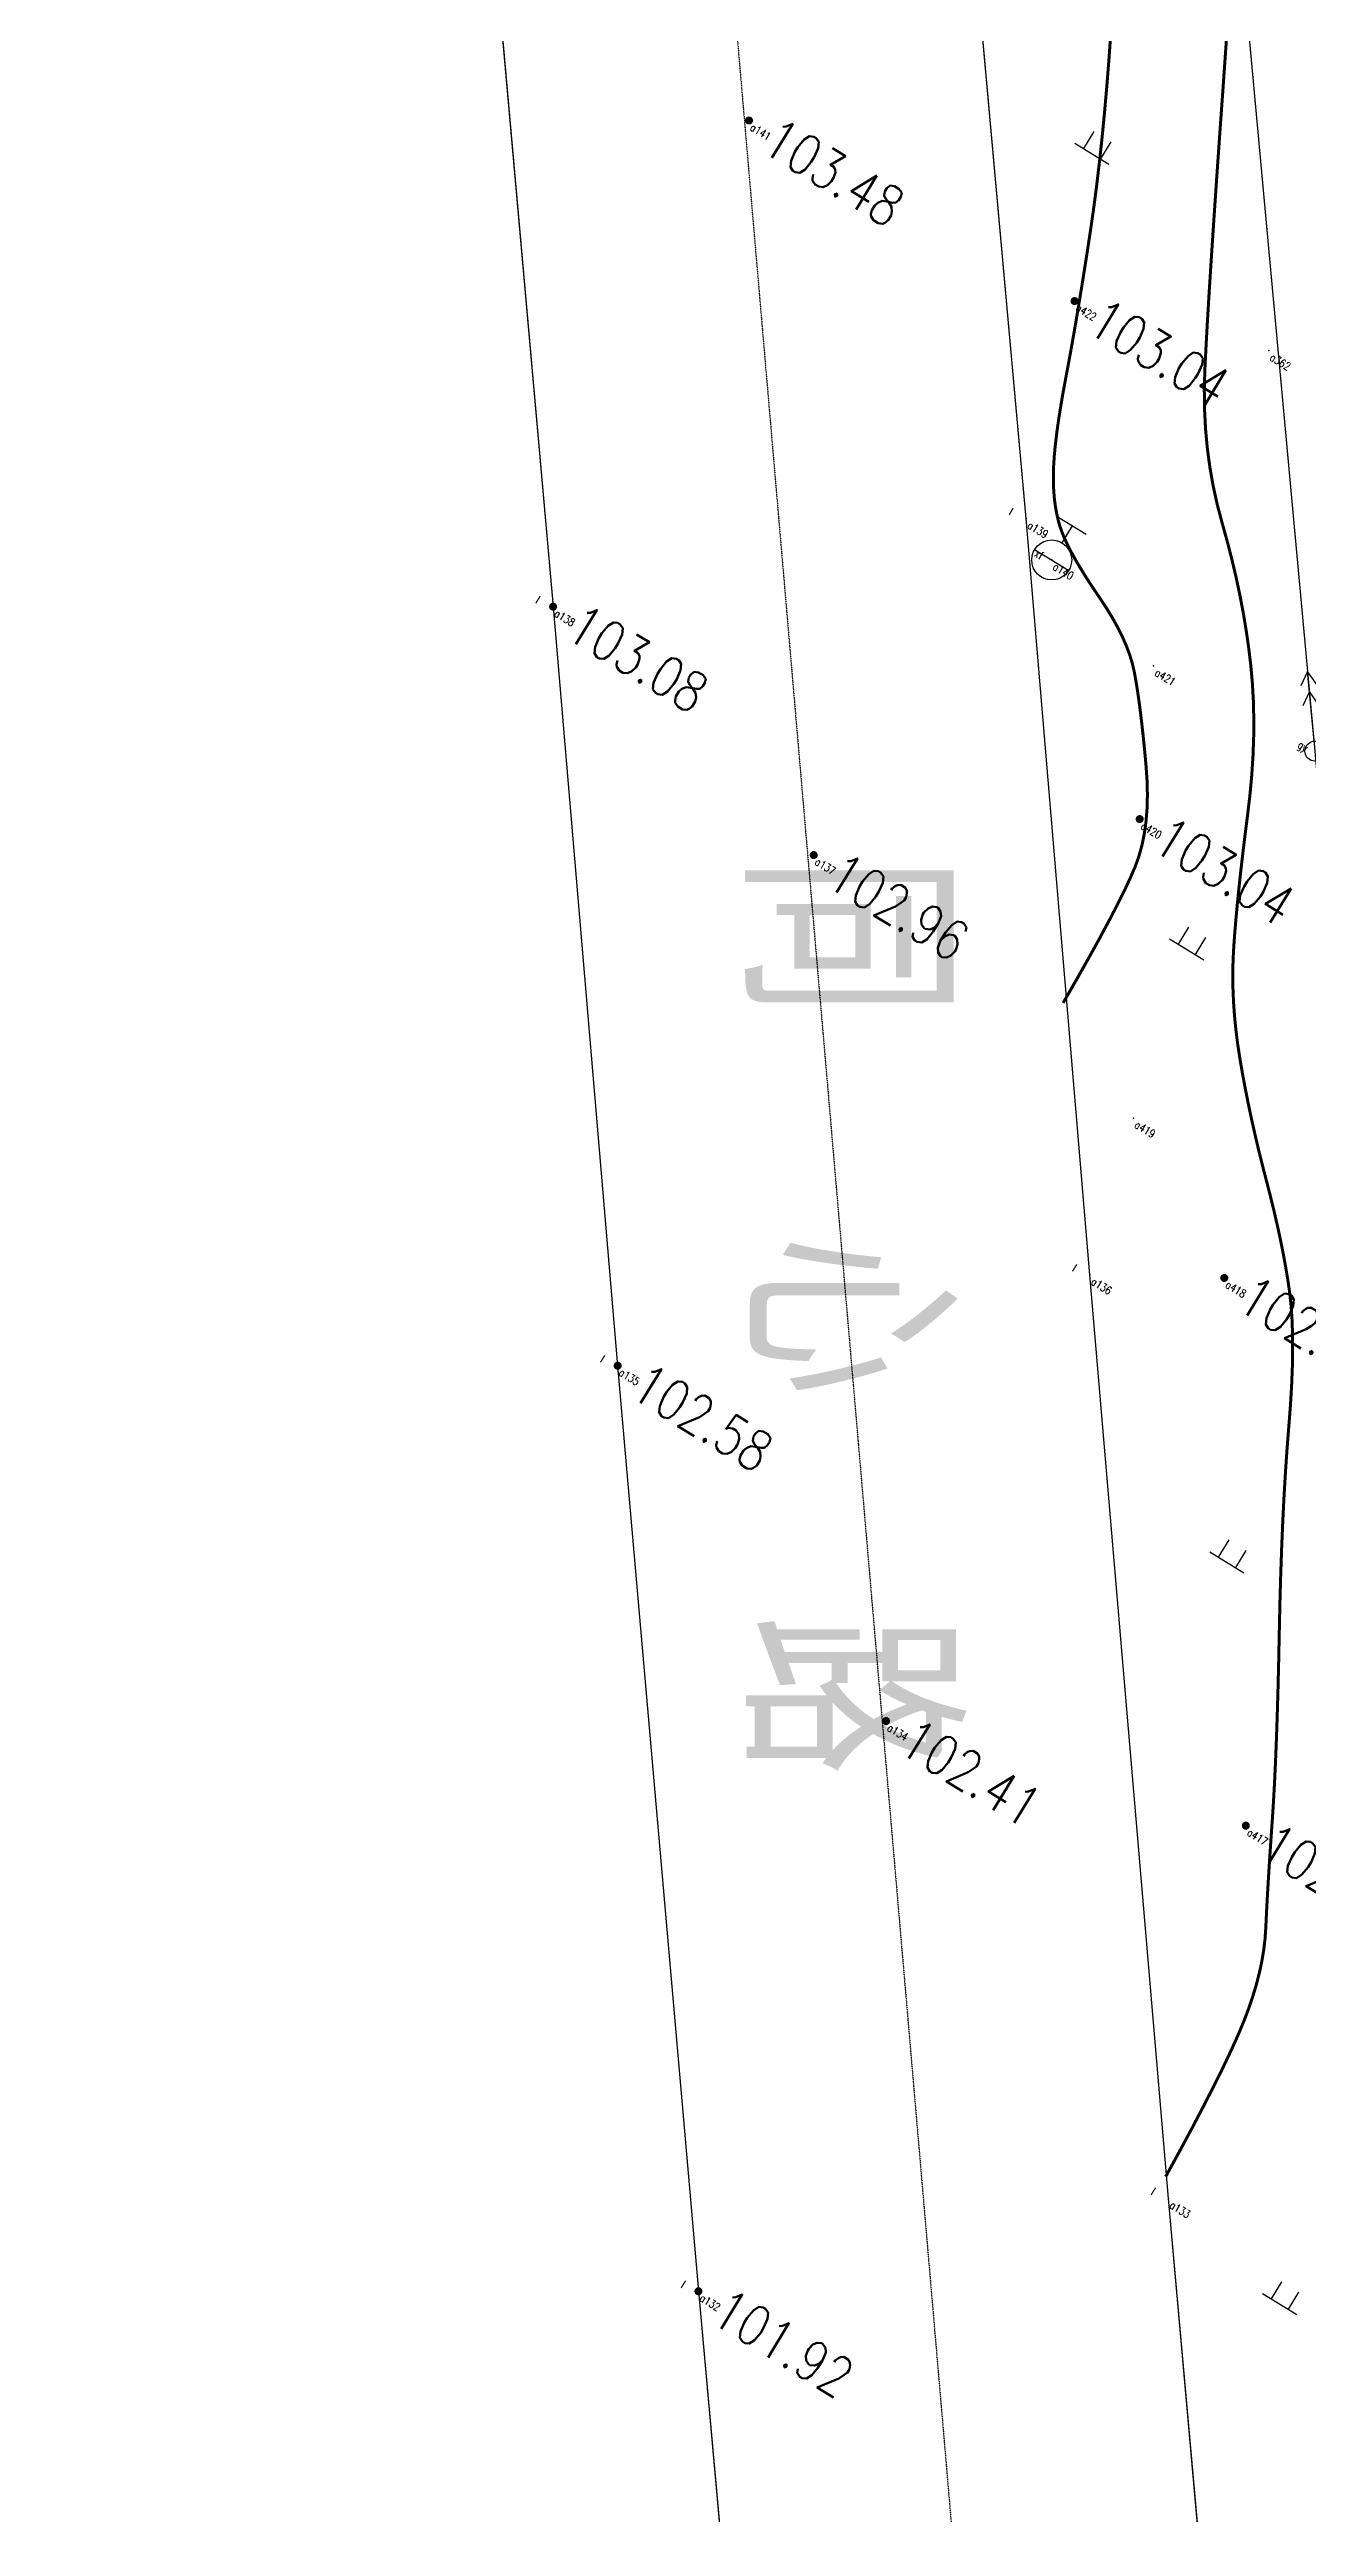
# Model space of a CAD drawing. Header units: millimetres. Extents: x -330863 to 383137, y -246038 to 314990.
# Drawn here: x -157489 to -126028, y -27439 to 34169 of the extents above; entities that cross this region are included whole.
import ezdxf
from ezdxf.enums import TextEntityAlignment as Align

# ---------------------------------------------------------------- set-up
doc = ezdxf.new("R2010")
doc.units = ezdxf.units.MM
doc.linetypes.add('CENTER', pattern=[5.08, 3.175, -0.635, 0.635, -0.635])
for name, color, linetype in [('-总图道路', 7, 'Continuous'), ('-文字', 7, 'Continuous'), ('GCD', 8, 'Continuous'), ('MAP', 251, 'Continuous')]:
    doc.layers.add(name, color=color, linetype=linetype)
doc.styles.add('_HZTXT', font='simplex.shx', dxfattribs={"width": 0.8, "bigfont": 'hztxt.shx'})
doc.styles.add('hz', font='simplex', dxfattribs={"width": 0.7, "bigfont": 'hztxt'})
doc.styles.add('等线体', font='simplex.shx', dxfattribs={"width": 0.6, "bigfont": 'hztxt.shx'})

# ---------------------------------------------------------------- blocks, each defined once
blk = doc.blocks.new('gc013a')
at = {"linetype": 'Continuous'}
blk.add_line((0.5, 0), (4, 0), dxfattribs=at)
at = {"linetype": 'Continuous', "flags": 128}
for points in [[(2.31, -0.4), (3, 0), (2.31, 0.4)], [(3.31, -0.4), (4, 0), (3.31, 0.4)]]:
    blk.add_lwpolyline(points, dxfattribs=at)
blk = doc.blocks.new('gc170')
at = {"linetype": 'Continuous'}
blk.add_circle((0, 0), 0.5, dxfattribs=at)
blk = doc.blocks.new('gc133')
for p, q in [((-0.8, 2), (0.8, 2)), ((0, 1), (0, 2)), ((-1, 0), (1, 0))]:
    blk.add_line(p, q)
blk.add_circle((0, 0), 1)
blk = doc.blocks.new('gc119')
for p, q in [((-1, 0), (1, 0)), ((-0.5, 1), (-0.5, 0)), ((0.5, 1), (0.5, 0))]:
    blk.add_line(p, q)
blk = doc.blocks.new('GC200')
at = {"linetype": 'Continuous', "const_width": 0.2, "flags": 128}
blk.add_lwpolyline([(-0.1, 0, 1), (0.1, 0, 1)], format="xyb", close=True, dxfattribs=at)

msp = doc.modelspace()

# ---------------------------------------------------------------- linework, layer by layer
at = {"layer": '-总图道路', "linetype": 'CENTER', "ltscale": 0.0001}
msp.add_line((-152680.574, 178374.712, 10100), (-120771.049, -192240.097, 10100), dxfattribs=at)
at = {"layer": '-总图道路', "linetype": 'Continuous'}
for p, q in [((-133064.328, 22441.011, 10100), (-134973.637, 43560.03, 10100)), ((-146751.737, 41128.967, 10100), (-144894.391, 20235.268, 10100)), ((-131475.928, 3532.035, 10100), (-133064.328, 22441.011, 10100)), ((-144894.391, 20235.268, 10100), (-143279.844, 1259.851, 10100)), ((-129511.213, -19554.661, 10100), (-131475.928, 3532.035, 10100)), ((-143279.844, 1259.851, 10100), (-141260.191, -21876.913, 10100)), ((-127393.635, -43216.958, 10100), (-129511.213, -19554.661, 10100)), ((-141260.191, -21876.913, 10100), (-139157.054, -45149.245, 10100))]:
    msp.add_line(p, q, dxfattribs=at)
at = {"layer": 'MAP', "linetype": 'Continuous', "flags": 128}
for points, elevation in [([(-144670.188, 223431.683), (-141454.573, 189104.39), (-136328.382, 130518.125), (-131067.863, 73267.347), (-125847.921, 16624.242), (-120873.527, -39732.432), (-116061.563, -92846.847), (-111078.294, -148261.436)], 10100), ([(-174457.789, 200651.91), (-171720.729, 199920.613), (-167505.873, 198356.858), (-165003.157, 196530.754), (-163326.025, 194578.255), (-161663.469, 192044.828), (-160106.446, 188661.355), (-159521.617, 186935.803), (-159105.168, 182926.991), (-158663.23, 177692.366), (-157257.898, 161681.797), (-155796.653, 144621.444), (-154195.609, 126026.036), (-152218.587, 103947.338), (-150579.119, 84771.375), (-148670.302, 63354.798), (-146751.737, 41128.967), (-144894.391, 20235.268), (-143279.844, 1259.851), (-141260.191, -21876.913), (-139157.054, -45149.245)], 114893), ([(-127393.635, -43216.958), (-129511.213, -19554.661), (-131475.928, 3532.035), (-133064.328, 22441.011), (-134973.637, 43560.03), (-136948.107, 66424.031), (-138970.472, 87314.437), (-140493.027, 106409.409), (-142465.784, 128673.124), (-143999.836, 145367.635), (-145571.278, 164030.516)], 109967)]:
    msp.add_lwpolyline(points, dxfattribs=dict(at, elevation=elevation))
at = {"layer": 'MAP', "linetype": 'Continuous', "elevation": 10100}
msp.add_lwpolyline([(-130884.331, 71275.786), (-126031.453, 18615.803)], dxfattribs=at)
at = {"layer": 'MAP', "linetype": 'Continuous', "const_width": 75, "flags": 128}
for points in [[(-132142.801, 10330.334), (-131813.056, 10903.289), (-131513.447, 11433.571), (-131243.973, 11921.18), (-131004.635, 12366.116), (-130795.433, 12768.379), (-130616.366, 13127.97), (-130467.436, 13444.887), (-130348.641, 13719.132), (-130253.519, 13980.027), (-130175.606, 14256.897), (-130114.902, 14549.74), (-130071.409, 14858.557), (-130045.124, 15183.348), (-130036.049, 15524.112), (-130044.183, 15880.851), (-130069.527, 16253.564), (-130103.816, 16623.34), (-130138.786, 16971.269), (-130174.436, 17297.352), (-130210.767, 17601.588), (-130247.779, 17883.976), (-130285.472, 18144.518), (-130323.846, 18383.213), (-130362.9, 18600.061), (-130411.003, 18809.398), (-130476.525, 19025.559), (-130559.464, 19248.543), (-130659.821, 19478.351), (-130777.595, 19714.984), (-130912.788, 19958.44), (-131065.398, 20208.72), (-131235.426, 20465.824), (-131406.495, 20719.395), (-131562.227, 20959.078), (-131702.622, 21184.872), (-131827.682, 21396.776), (-131937.405, 21594.792), (-132031.791, 21778.919), (-132110.841, 21949.157), (-132174.554, 22105.506), (-132226.915, 22258.723), (-132271.908, 22419.564), (-132309.532, 22588.028), (-132339.787, 22764.116), (-132362.674, 22947.828), (-132378.192, 23139.164), (-132386.342, 23338.124), (-132387.124, 23544.708), (-132379.706, 23766.575), (-132363.26, 24011.385), (-132337.786, 24279.139), (-132303.282, 24569.836), (-132259.75, 24883.476), (-132207.19, 25220.059), (-132145.6, 25579.585), (-132074.982, 25962.055), (-131999.537, 26364.729), (-131923.466, 26784.871), (-131846.771, 27222.48), (-131769.449, 27677.556), (-131691.503, 28150.099), (-131612.931, 28640.108), (-131533.734, 29147.586), (-131453.912, 29672.53), (-131375.82, 30217.802), (-131301.814, 30786.264), (-131231.894, 31377.916), (-131166.061, 31992.757), (-131104.313, 32630.788), (-131046.652, 33292.008), (-130993.077, 33976.419), (-130943.588, 34684.018)], [(-129578.705, -19011.972), (-129229.651, -18374.157), (-128910.499, -17779.7), (-128621.249, -17228.602), (-128361.9, -16720.862), (-128132.454, -16256.482), (-127932.909, -15835.46), (-127763.267, -15457.797), (-127623.526, -15123.493), (-127505.802, -14813.812), (-127402.208, -14510.019), (-127312.744, -14212.113), (-127237.411, -13920.095), (-127176.209, -13633.965), (-127129.138, -13353.722), (-127096.196, -13079.367), (-127077.386, -12810.9), (-127064.545, -12536.039), (-127049.512, -12242.505), (-127032.288, -11930.298), (-127012.872, -11599.418), (-126991.264, -11249.864), (-126967.465, -10881.638), (-126941.474, -10494.737), (-126913.291, -10089.164), (-126884.954, -9653.102), (-126858.499, -9174.739), (-126833.927, -8654.075), (-126811.237, -8091.108), (-126790.43, -7485.839), (-126771.505, -6838.269), (-126754.462, -6148.397), (-126739.302, -5416.223), (-126723.119, -4676.317), (-126703.007, -3963.248), (-126678.965, -3277.017), (-126650.995, -2617.624), (-126619.096, -1985.068), (-126583.268, -1379.349), (-126543.511, -800.469), (-126499.825, -248.426), (-126459.633, 275.497), (-126430.359, 770.016), (-126412.001, 1235.131), (-126404.561, 1670.842), (-126408.039, 2077.15), (-126422.433, 2454.054), (-126447.745, 2801.555), (-126483.973, 3119.651), (-126529.553, 3428.679), (-126582.916, 3748.973), (-126644.063, 4080.532), (-126712.993, 4423.357), (-126789.707, 4777.447), (-126874.205, 5142.803), (-126966.486, 5519.426), (-127066.551, 5907.313), (-127167.795, 6299.08), (-127263.613, 6687.341), (-127354.004, 7072.094), (-127438.969, 7453.34), (-127518.508, 7831.079), (-127592.621, 8205.311), (-127661.307, 8576.036), (-127724.568, 8943.255), (-127779.936, 9306.534), (-127824.947, 9665.443), (-127859.6, 10019.981), (-127883.896, 10370.149), (-127897.834, 10715.946), (-127901.414, 11057.373), (-127894.637, 11394.429), (-127877.502, 11727.115), (-127852.519, 12068.296), (-127822.197, 12430.838), (-127786.537, 12814.742), (-127745.538, 13220.007), (-127699.199, 13646.634), (-127647.522, 14094.622), (-127590.507, 14563.971), (-127528.152, 15054.682), (-127470.064, 15551.475), (-127425.847, 16039.07), (-127395.502, 16517.468), (-127379.028, 16986.668), (-127376.426, 17446.671), (-127387.695, 17897.475), (-127412.836, 18339.083), (-127451.848, 18771.492), (-127503.181, 19201.177), (-127565.285, 19634.608), (-127638.16, 20071.786), (-127721.806, 20512.711), (-127816.222, 20957.383), (-127921.41, 21405.801), (-128037.367, 21857.967), (-128164.096, 22313.88), (-128286.508, 22774.392), (-128389.514, 23240.357), (-128473.115, 23711.774), (-128537.31, 24188.644), (-128582.101, 24670.966), (-128607.486, 25158.74), (-128613.466, 25651.968), (-128600.041, 26150.647), (-128572.557, 26701.484), (-128536.361, 27351.18), (-128491.453, 28099.737), (-128437.833, 28947.155), (-128375.501, 29893.433), (-128304.457, 30938.571), (-128224.701, 32082.57), (-128136.233, 33325.429), (-128048.615, 34586.024)]]:
    msp.add_lwpolyline(points, dxfattribs=at)
at = {"layer": 'MAP', "linetype": 'Continuous'}
for p in [(-139995.804, 32389.321, 113579), (-131857.806, 27876.14, 113140), (-127004.031, 26637.547, 111519), (-133064.328, 22441.011, 113215), (-132428.788, 21403.248, 113244), (-144894.391, 20235.268, 113183), (-129881.116, 18754.534, 113069), (-130228.456, 14925.072, 113143), (-138379.259, 14025.99, 113060), (-130387.373, 7451.618, 112923), (-131475.928, 3532.035, 112752), (-128114.264, 3454.808, 112843), (-143279.844, 1259.851, 112676), (-136569.801, -7621.725, 112512), (-127575.454, -10239.025, 112244), (-129511.213, -19554.661, 112087), (-141260.191, -21876.913, 112018)]:
    msp.add_point(p, dxfattribs=at)

# ---------------------------------------------------------------- block references
ref = msp.add_blockref('GC200', (-139995.804, 32389.321, 113579), dxfattribs=dict(at, xscale=500, yscale=500, zscale=500, rotation=328.5121620192327))
ref.add_attrib('height', '103.48', dxfattribs={"layer": 'GCD', "linetype": 'Continuous', "height": 1000, "rotation": 328.51216201, "style": '等线体', "width": 0.8}).set_placement((-139484.153, 32075.93, 113579), align=Align.MIDDLE_LEFT)
at = {"layer": 'MAP', "linetype": 'Continuous', "zscale": 1000}
for name, p, xscale, yscale, rotation in [('gc119', (-131422.858, 31560.296, 10100), 500, 500, 328.5121620192327), ('gc133', (-132428.788, 21403.248, 113244), 500, 500, 328.5121620192327), ('gc013a', (-125847.921, 16624.242, 10100), 500.0000000000035, 500.0000000000035, 95.26521805676063), ('gc170', (-125847.921, 16624.242, 10100), 500, 500, 328.5121620192327), ('gc119', (-129055.356, 11668.402, 10100), 500, 500, 328.5121620192327), ('gc119', (-128049.874, -3652.889, 10100), 500, 500, 328.5121620192327), ('gc119', (-126730.753, -22198.174, 10100), 500, 500, 328.5121620192327)]:
    msp.add_blockref(name, p, dxfattribs=dict(at, xscale=xscale, yscale=yscale, rotation=rotation))
at = {"layer": 'MAP', "linetype": 'Continuous'}
ref = msp.add_blockref('GC200', (-131857.806, 27876.14, 113140), dxfattribs=dict(at, xscale=500, yscale=500, zscale=500, rotation=328.5121620192327))
ref.add_attrib('height', '103.04', dxfattribs={"layer": 'GCD', "linetype": 'Continuous', "height": 1000, "rotation": 328.51216201, "style": '等线体', "width": 0.8}).set_placement((-131346.155, 27562.75, 113140), align=Align.MIDDLE_LEFT)
ref = msp.add_blockref('GC200', (-144894.391, 20235.268, 113183), dxfattribs=dict(at, xscale=500, yscale=500, zscale=500, rotation=328.5121620192327))
ref.add_attrib('height', '103.08', dxfattribs={"layer": 'GCD', "linetype": 'Continuous', "height": 1000, "rotation": 328.51216201, "style": '等线体', "width": 0.8}).set_placement((-144382.741, 19921.877, 113183), align=Align.MIDDLE_LEFT)
ref = msp.add_blockref('GC200', (-130228.456, 14925.072, 113143), dxfattribs=dict(at, xscale=500, yscale=500, zscale=500, rotation=328.5121620192327))
ref.add_attrib('height', '103.04', dxfattribs={"layer": 'GCD', "linetype": 'Continuous', "height": 1000, "rotation": 328.51216201, "style": '等线体', "width": 0.8}).set_placement((-129716.806, 14611.681, 113143), align=Align.MIDDLE_LEFT)
ref = msp.add_blockref('GC200', (-138379.259, 14025.99, 113060), dxfattribs=dict(at, xscale=500, yscale=500, zscale=500, rotation=328.5121620192327))
ref.add_attrib('height', '102.96', dxfattribs={"layer": 'GCD', "linetype": 'Continuous', "height": 1000, "rotation": 328.51216201, "style": '等线体', "width": 0.8}).set_placement((-137867.609, 13712.6, 113060), align=Align.MIDDLE_LEFT)
ref = msp.add_blockref('GC200', (-128114.264, 3454.808, 112843), dxfattribs=dict(at, xscale=500, yscale=500, zscale=500, rotation=328.5121620192327))
ref.add_attrib('height', '102.74', dxfattribs={"layer": 'GCD', "linetype": 'Continuous', "height": 1000, "rotation": 328.51216201, "style": '等线体', "width": 0.8}).set_placement((-127602.614, 3141.417, 112843), align=Align.MIDDLE_LEFT)
ref = msp.add_blockref('GC200', (-143279.844, 1259.851, 112676), dxfattribs=dict(at, xscale=500, yscale=500, zscale=500, rotation=328.5121620192327))
ref.add_attrib('height', '102.58', dxfattribs={"layer": 'GCD', "linetype": 'Continuous', "height": 1000, "rotation": 328.51216201, "style": '等线体', "width": 0.8}).set_placement((-142768.193, 946.461, 112676), align=Align.MIDDLE_LEFT)
ref = msp.add_blockref('GC200', (-136569.801, -7621.725, 112512), dxfattribs=dict(at, xscale=500, yscale=500, zscale=500, rotation=328.5121620192327))
ref.add_attrib('height', '102.41', dxfattribs={"layer": 'GCD', "linetype": 'Continuous', "height": 1000, "rotation": 328.51216201, "style": '等线体', "width": 0.8}).set_placement((-136058.15, -7935.116, 112512), align=Align.MIDDLE_LEFT)
ref = msp.add_blockref('GC200', (-127575.454, -10239.025, 112244), dxfattribs=dict(at, xscale=500, yscale=500, zscale=500, rotation=328.5121620192327))
ref.add_attrib('height', '102.14', dxfattribs={"layer": 'GCD', "linetype": 'Continuous', "height": 1000, "rotation": 328.51216201, "style": '等线体', "width": 0.8}).set_placement((-127063.804, -10552.415, 112244), align=Align.MIDDLE_LEFT)
ref = msp.add_blockref('GC200', (-141260.191, -21876.913, 112018), dxfattribs=dict(at, xscale=500, yscale=500, zscale=500, rotation=328.5121620192327))
ref.add_attrib('height', '101.92', dxfattribs={"layer": 'GCD', "linetype": 'Continuous', "height": 1000, "rotation": 328.51216201, "style": '等线体', "width": 0.8}).set_placement((-140748.54, -22190.304, 112018), align=Align.MIDDLE_LEFT)

# ---------------------------------------------------------------- texts
at = {"layer": '-文字', "linetype": 'Continuous', "style": '_HZTXT', "width": 0.8}
msp.add_text('同  心  路', height=5000, rotation=269.99994664, dxfattribs=at).set_placement((-137329.433, 2511.467, 10100), align=Align.MIDDLE)
at = {"layer": 'MAP', "linetype": 'Continuous', "style": 'hz', "width": 0.8}
for s, p in [('a141', (-139987.144, 32164.14, 113579)), ('a422', (-131849.146, 27650.96, 113140)), ('a362', (-126995.372, 26412.367, 111519)), ('l', (-133516.359, 22543.596, 113215)), ('a139', (-133055.669, 22215.831, 113215)), ('xf', (-132880.819, 21505.832, 113244)), ('a140', (-132420.128, 21178.067, 113244)), ('l', (-145346.422, 20337.852, 113183)), ('a138', (-144885.732, 20010.087, 113183)), ('a421', (-129872.456, 18529.353, 113069)), ('gy', (-126299.952, 16726.826, 111383)), ('a420', (-130219.797, 14699.891, 113143)), ('a137', (-138370.6, 13800.81, 113060)), ('a419', (-130378.713, 7226.438, 112923)), ('l', (-131927.959, 3634.62, 112752)), ('a136', (-131467.269, 3306.855, 112752)), ('a418', (-128105.605, 3229.627, 112843)), ('l', (-143731.875, 1362.436, 112676)), ('a135', (-143271.185, 1034.671, 112676)), ('a134', (-136561.141, -7846.906, 112512)), ('a417', (-127566.795, -10464.205, 112244)), ('l', (-129963.244, -19452.077, 112087)), ('a133', (-129502.554, -19779.842, 112087)), ('l', (-141712.222, -21774.329, 112018)), ('a132', (-141251.531, -22102.094, 112018))]:
    msp.add_text(s, height=200, rotation=328.51216201, dxfattribs=at).set_placement(p)

doc.saveas('drawing.dxf')
